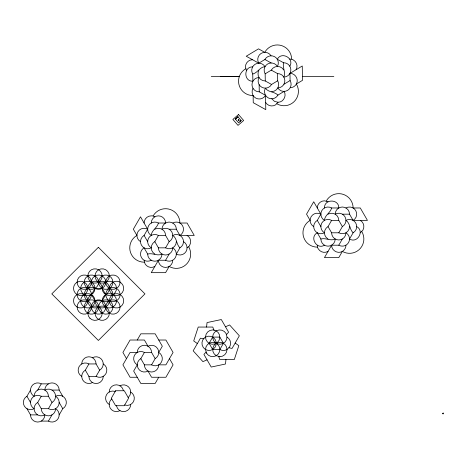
<?xml version="1.0" encoding="UTF-8"?>
<svg xmlns="http://www.w3.org/2000/svg" width="467" height="467" viewBox="0 0 467 467"><rect width="100%" height="100%" fill="white"/><g stroke="black" fill="none" stroke-linecap="round" stroke-linejoin="round"><path stroke-width="0.7" d="M206.572 327.058L207.039 322.586L221.311 319.551L228.608 332.189L226.483 334.547M225.958 359.549L225.485 364.015L211.218 367.05L203.921 354.412L206.046 352.054M296.113 69.7A7.163 7.163 0 0 0 293.323 59.957L291.642 59.029A14.331 14.331 0 0 0 264.777 52.327L258.514 48.854L246.232 56.233L258.765 63.185L264.906 59.49A7.163 7.163 0 0 1 274.643 56.7A7.163 7.163 0 0 1 277.439 66.442A7.163 7.163 0 0 0 267.609 63.991A7.163 7.163 0 0 0 265.157 73.821L265.279 80.984L271.549 84.457L277.69 80.768L277.561 73.605L271.298 70.132L265.157 73.821M324.454 207.973C324.104 198.767 339.13 198.767 338.785 207.973L331.617 207.973A7.163 7.163 0 0 0 321.827 210.594A7.163 7.163 0 0 0 324.454 220.383C324.647 215.164 330.449 212.958 331.617 207.973M356.695 226.588C364.844 230.891 357.325 243.902 349.532 238.999L353.116 232.794A7.163 7.163 0 0 0 355.737 223.004A7.163 7.163 0 0 0 345.948 220.383C350.367 223.162 349.38 229.291 353.116 232.794M238.246 119.943L238.415 120.381M252.624 66.874C243.412 66.688 243.675 81.713 252.869 81.2L252.746 74.037A7.163 7.163 0 0 1 255.198 64.207A7.163 7.163 0 0 1 265.028 66.658C259.815 66.939 257.714 72.782 252.746 74.037M289.849 66.226C294.613 58.34 281.473 51.055 277.316 59.274L283.58 62.747A7.163 7.163 0 0 1 290.871 69.787A7.163 7.163 0 0 1 283.831 77.078C286.189 72.42 282.185 67.674 283.58 62.747M144.087 223.022A7.163 7.163 0 0 1 151.255 215.859L153.176 215.859A14.331 14.331 0 0 1 179.912 223.022L187.08 223.022L194.243 235.432L179.912 235.432L176.333 229.227A7.163 7.163 0 0 0 169.165 222.064A7.163 7.163 0 0 0 162.002 229.227A7.163 7.163 0 0 1 171.792 231.848A7.163 7.163 0 0 1 169.165 241.637L165.587 247.843L158.418 247.843L154.834 241.637L158.418 235.432L165.587 235.432L169.165 241.637M326.275 201.049L326.375 200.81A14.331 14.331 0 0 1 353.116 207.973L360.279 207.973L367.441 220.383L353.116 220.383L349.532 214.178A7.163 7.163 0 0 0 342.364 207.015A7.163 7.163 0 0 0 335.201 214.178A7.163 7.163 0 0 1 344.99 216.799A7.163 7.163 0 0 1 342.364 226.588L338.785 232.794L331.617 232.794L328.032 226.588L331.617 220.383L338.785 220.383L342.364 226.588M41.265 396.273L37.681 402.478L41.265 408.683L48.428 408.683L52.012 402.478L48.428 396.273L41.265 396.273A7.163 7.163 0 0 0 31.476 398.894A7.163 7.163 0 0 0 34.097 408.683A7.163 7.163 0 0 1 24.307 406.057A7.163 7.163 0 0 1 26.934 396.273L30.513 390.068M109.348 300.795A7.163 7.163 0 0 0 109.348 313.205A7.163 7.163 0 0 0 98.601 307A7.163 7.163 0 0 1 88.812 304.373A7.163 7.163 0 0 1 91.439 294.589L95.017 288.384L102.185 288.384A7.163 7.163 0 0 0 112.932 282.179A7.163 7.163 0 0 0 102.185 275.974A7.163 7.163 0 0 0 91.439 269.768A7.163 7.163 0 0 0 91.439 282.179A7.163 7.163 0 0 1 80.686 288.384A7.163 7.163 0 0 0 80.686 300.795A7.163 7.163 0 0 0 80.686 313.205A7.163 7.163 0 0 0 91.439 307A7.163 7.163 0 0 0 80.686 300.795A7.163 7.163 0 0 0 91.439 294.589L95.017 300.795A7.163 7.163 0 0 0 102.185 307.957A7.163 7.163 0 0 0 109.348 300.795A7.163 7.163 0 0 1 120.095 307A7.163 7.163 0 0 1 109.348 313.205A7.163 7.163 0 0 1 98.601 319.41A7.163 7.163 0 0 1 98.601 307A7.163 7.163 0 0 0 87.854 300.795A7.163 7.163 0 0 0 77.108 294.589A7.163 7.163 0 0 1 77.108 282.179A7.163 7.163 0 0 1 87.854 288.384A7.163 7.163 0 0 0 98.601 282.179A7.163 7.163 0 0 0 109.348 275.974A7.163 7.163 0 0 1 120.095 282.179A7.163 7.163 0 0 1 109.348 288.384A7.163 7.163 0 0 1 111.969 298.168A7.163 7.163 0 0 1 102.185 300.795L95.017 300.795A7.163 7.163 0 0 0 84.27 294.589A7.163 7.163 0 0 1 84.27 282.179A7.163 7.163 0 0 1 95.017 288.384A7.163 7.163 0 0 1 84.27 294.589A7.163 7.163 0 0 0 84.27 307A7.163 7.163 0 0 0 95.017 300.795A7.163 7.163 0 0 1 105.764 307A7.163 7.163 0 0 1 95.017 313.205A7.163 7.163 0 0 1 95.017 300.795M37.681 390.068L41.265 383.862L48.428 383.862M102.185 300.795L105.764 294.589A7.163 7.163 0 0 0 108.391 284.8A7.163 7.163 0 0 0 98.601 282.179A7.163 7.163 0 0 0 87.854 275.974A7.163 7.163 0 0 0 87.854 288.384A7.163 7.163 0 0 1 77.108 294.589A7.163 7.163 0 0 0 77.108 307A7.163 7.163 0 0 0 87.854 300.795A7.163 7.163 0 0 1 85.233 291.005A7.163 7.163 0 0 1 95.017 288.384M158.418 235.432A7.163 7.163 0 0 0 148.629 238.053A7.163 7.163 0 0 0 151.255 247.843A7.163 7.163 0 0 1 141.466 245.222A7.163 7.163 0 0 1 144.087 235.432L147.671 229.227L140.503 216.816L133.34 229.227L136.924 235.432A14.331 14.331 0 0 0 144.087 262.174L144.344 262.139M158.418 223.022A7.163 7.163 0 0 0 148.629 225.643A7.163 7.163 0 0 0 151.255 235.432C151.448 230.213 157.251 228.007 158.418 223.022L165.587 223.022A7.163 7.163 0 0 0 158.418 215.859A7.163 7.163 0 0 0 151.255 223.022M41.265 421.094L48.428 421.094L52.012 414.889M59.175 414.889L62.759 408.683A7.163 7.163 0 0 0 65.38 398.894A7.163 7.163 0 0 0 55.596 396.273A7.163 7.163 0 0 1 58.217 406.057A7.163 7.163 0 0 1 48.428 408.683M85.327 370.156L88.911 363.945L96.074 363.945L99.658 370.156L96.074 376.361L88.911 376.361L85.327 370.156A7.163 7.163 0 0 0 82.706 379.94A7.163 7.163 0 0 0 92.495 382.566M158.418 247.843A7.163 7.163 0 0 0 165.587 255.011A7.163 7.163 0 0 0 172.749 247.843A7.163 7.163 0 0 1 175.37 257.632A7.163 7.163 0 0 1 165.587 260.253L158.418 260.253L151.255 272.664L165.587 272.664L169.165 266.459A14.331 14.331 0 0 0 188.744 246.885L189.701 245.222A7.163 7.163 0 0 0 187.08 235.432M165.587 260.253L169.165 254.048M179.912 247.843C176.182 244.34 177.168 238.211 172.749 235.432A7.163 7.163 0 0 1 182.539 238.053A7.163 7.163 0 0 1 179.912 247.843L176.333 254.048A7.163 7.163 0 0 0 186.117 251.427A7.163 7.163 0 0 0 183.496 241.637M137.24 340.023L140.824 333.817L155.155 333.817L162.323 346.228L158.739 352.439A7.163 7.163 0 0 1 161.36 362.223A7.163 7.163 0 0 1 151.571 364.85L144.408 364.85L140.824 358.644L144.408 352.439L151.571 352.439L155.155 358.644L151.571 364.85M158.739 377.26L155.155 383.465L140.824 383.465L133.661 371.055L137.24 364.85A7.163 7.163 0 0 1 134.619 355.06A7.163 7.163 0 0 1 144.408 352.439M219.846 349.509L223.43 343.303L219.846 337.098L212.683 337.098L209.099 343.303L212.683 349.509L219.846 349.509A7.163 7.163 0 0 0 227.015 349.509L229.636 346.882A7.163 7.163 0 0 0 227.015 337.098L226.051 333.514A7.163 7.163 0 0 0 214.359 332.492A7.163 7.163 0 0 0 217.394 343.829A7.163 7.163 0 0 0 227.015 337.098M331.617 220.383A7.163 7.163 0 0 0 321.827 223.004A7.163 7.163 0 0 0 324.454 232.794A7.163 7.163 0 0 1 314.665 230.173A7.163 7.163 0 0 1 317.286 220.383L320.87 214.178L313.707 201.767L306.539 214.178L310.123 220.383A14.331 14.331 0 0 0 317.286 247.125L318.249 248.788A7.163 7.163 0 0 0 328.032 251.409M331.617 232.794A7.163 7.163 0 0 0 338.785 239.962A7.163 7.163 0 0 0 345.948 232.794A7.163 7.163 0 0 1 348.569 242.583A7.163 7.163 0 0 1 338.785 245.204L331.617 245.204L324.454 257.615L338.785 257.615L342.364 251.409A7.163 7.163 0 0 0 345.948 245.204M338.785 245.204L342.364 238.999M265.653 102.477A7.163 7.163 0 0 0 275.489 104.929L278.063 102.261C283.364 102.326 286.942 95.863 284.082 91.404L277.941 95.099A7.163 7.163 0 0 1 268.198 97.889A7.163 7.163 0 0 1 265.408 88.152C268.256 92.519 274.368 91.421 277.941 95.099M239.273 120.842L239.355 120.819M238.345 119.931L238.73 119.791M235.444 119.138L238.024 116.902M240.026 121.292L241.06 120.398M187.08 247.843L188.563 246.704M111.765 399.011L111.304 399.367A7.163 7.163 0 0 0 119.955 410.639M128.139 397.446L128.6 397.09A7.163 7.163 0 0 0 119.955 385.818M360.279 232.794L362.9 230.173A7.163 7.163 0 0 0 360.279 220.383M277.561 73.605A7.163 7.163 0 0 1 284.852 80.645A7.163 7.163 0 0 1 277.812 87.93A7.163 7.163 0 0 0 287.649 90.382A7.163 7.163 0 0 0 290.095 80.552L289.972 73.389L302.254 66.005L302.505 80.336L296.364 84.025A7.163 7.163 0 0 1 290.223 87.714M283.954 84.241L290.095 80.552M225.485 326.783L229.595 324.956L239.355 335.796L232.058 348.435L228.953 347.775M207.039 359.818L202.935 361.645L193.175 350.805L200.471 338.166L203.577 338.832M245.73 68.812L245.49 68.918A14.331 14.331 0 0 0 253.12 95.531L253.248 102.693L265.781 109.64L265.53 95.315L259.261 91.841A7.163 7.163 0 0 1 251.976 84.801A7.163 7.163 0 0 1 259.016 77.51A7.163 7.163 0 0 0 261.806 87.253A7.163 7.163 0 0 0 271.549 84.457M324.454 245.204C316.655 250.108 309.142 237.096 317.286 232.794L320.87 238.999A7.163 7.163 0 0 0 328.032 246.167A7.163 7.163 0 0 0 335.201 238.999C330.583 241.439 325.773 237.516 320.87 238.999M238.509 120.358L238.853 119.879M211.259 76.378L239.577 76.378A49.35 0.59 0.3 0 0 220.296 76.378M302.622 76.378L333.841 76.378M342.364 214.178L349.532 214.178M169.165 229.227L176.333 229.227M147.671 254.048C152.575 252.565 157.385 256.488 162.002 254.048A7.163 7.163 0 0 1 154.834 261.216A7.163 7.163 0 0 1 147.671 254.048L144.087 247.843A7.163 7.163 0 0 0 141.466 257.632A7.163 7.163 0 0 0 151.255 260.253M158.739 340.023L165.902 340.023L173.07 352.439L165.902 364.85L158.739 364.85A7.163 7.163 0 0 1 151.571 372.012A7.163 7.163 0 0 1 144.408 364.85M137.24 377.26L130.077 377.26L122.914 364.85L130.077 352.439L137.24 352.439A7.163 7.163 0 0 1 144.408 345.271A7.163 7.163 0 0 1 151.571 352.439M52.012 390.068L59.175 390.068L62.759 396.273M26.934 408.683L30.513 414.889L37.681 414.889M289.721 59.058L291.583 59.274M289.972 73.389C295.267 73.138 299.073 79.472 296.364 84.025A14.331 14.331 0 0 1 277.135 103.943L276.925 103.785M278.063 102.261L274.468 101.362L271.8 98.788M328.032 201.767L324.454 200.81A7.163 7.163 0 0 0 317.286 207.973M153.106 216.104L154.834 216.816M115.18 391.533L114.643 391.305A7.163 7.163 0 0 0 109.202 404.434M124.724 404.924L125.261 405.152A7.163 7.163 0 0 0 130.702 392.023M264.906 59.49L271.169 62.969M235.181 343.029L238.818 345.673L234.306 359.549L219.718 359.549L218.737 356.525M197.348 343.572L193.712 340.933L198.224 327.058L212.812 327.058L213.793 330.076M361.785 231.626L361.943 231.836A14.331 14.331 0 0 1 342.364 251.409C337.857 254.194 331.459 250.499 331.617 245.204M317.286 220.383L320.87 226.588M144.087 235.432L147.671 241.637M169.486 358.644L173.07 364.85L165.902 377.26L151.571 377.26L147.992 371.055A7.163 7.163 0 0 1 138.203 368.428A7.163 7.163 0 0 1 140.824 358.644M87.854 288.384A7.163 7.163 0 0 1 95.017 281.216A7.163 7.163 0 0 1 102.185 288.384L105.764 294.589M126.493 358.644L122.914 352.439L130.077 340.023L144.408 340.023L147.992 346.228A7.163 7.163 0 0 1 157.776 348.855A7.163 7.163 0 0 1 155.155 358.644M59.175 402.478L62.759 408.683M26.934 396.273L30.513 402.478M246.477 70.564L245.455 66.997A7.163 7.163 0 0 1 252.495 59.712M317.286 245.204L317.531 247.061M144.087 260.253L145.05 263.837A7.163 7.163 0 0 0 154.834 266.459M123.37 390.745L123.294 390.167A7.163 7.163 0 0 0 109.202 392.023M116.54 405.712L116.616 406.29A7.163 7.163 0 0 0 130.702 404.434M259.138 84.673L259.261 91.841M238.935 120.112L238.584 119.71L238.281 120.177M41.265 408.683A7.163 7.163 0 0 0 48.428 415.846A7.163 7.163 0 0 0 55.596 408.683A7.163 7.163 0 0 1 58.217 418.467A7.163 7.163 0 0 1 48.428 421.094M59.175 390.068A7.163 7.163 0 0 0 52.012 382.899A7.163 7.163 0 0 0 44.844 390.068A7.163 7.163 0 0 1 54.633 392.689A7.163 7.163 0 0 1 52.012 402.478M48.428 396.273A7.163 7.163 0 0 0 41.265 389.104A7.163 7.163 0 0 0 34.097 396.273A7.163 7.163 0 0 1 31.476 386.483A7.163 7.163 0 0 1 41.265 383.862M37.681 402.478A7.163 7.163 0 0 0 35.06 412.262A7.163 7.163 0 0 0 44.844 414.889A7.163 7.163 0 0 1 37.681 422.051A7.163 7.163 0 0 1 30.513 414.889M103.242 376.361A7.163 7.163 0 0 1 96.074 383.524A7.163 7.163 0 0 1 88.911 376.361M103.242 363.945A7.163 7.163 0 0 1 105.863 373.734A7.163 7.163 0 0 1 96.074 376.361M81.748 363.945A7.163 7.163 0 0 1 88.911 356.782A7.163 7.163 0 0 1 96.074 363.945M92.495 357.74A7.163 7.163 0 0 1 102.279 360.366A7.163 7.163 0 0 1 99.658 370.156M81.748 376.361A7.163 7.163 0 0 1 79.121 366.572A7.163 7.163 0 0 1 88.911 363.945M102.185 288.384A7.163 7.163 0 0 1 102.185 275.974A7.163 7.163 0 0 1 91.439 282.179A7.163 7.163 0 0 0 80.686 275.974A7.163 7.163 0 0 0 80.686 288.384A7.163 7.163 0 0 1 91.439 294.589M109.348 288.384A7.163 7.163 0 0 1 109.348 275.974A7.163 7.163 0 0 0 98.601 269.768A7.163 7.163 0 0 0 98.601 282.179M98.601 307A7.163 7.163 0 0 1 87.854 313.205A7.163 7.163 0 0 1 87.854 300.795M172.749 223.022A7.163 7.163 0 0 1 182.539 225.643A7.163 7.163 0 0 1 179.912 235.432M154.834 229.227A7.163 7.163 0 0 1 165.587 235.432M176.333 241.637A7.163 7.163 0 0 1 165.587 247.843M154.834 254.048A7.163 7.163 0 0 1 154.834 241.637M172.749 260.253A7.163 7.163 0 0 1 165.587 267.422A7.163 7.163 0 0 1 158.418 260.253M140.503 241.637A7.163 7.163 0 0 1 137.882 231.848A7.163 7.163 0 0 1 147.671 229.227M265.53 95.315A7.163 7.163 0 0 1 255.788 98.105A7.163 7.163 0 0 1 252.997 88.368M258.765 63.185A7.163 7.163 0 0 1 261.216 53.349A7.163 7.163 0 0 1 271.047 55.801M265.279 80.984A7.163 7.163 0 0 1 258.887 70.348M271.298 70.132A7.163 7.163 0 0 1 283.708 69.916M277.69 80.768A7.163 7.163 0 0 1 271.671 91.625M328.032 238.999A7.163 7.163 0 0 1 328.032 226.588M349.532 226.588A7.163 7.163 0 0 1 338.785 232.794M328.032 214.178A7.163 7.163 0 0 1 338.785 220.383M345.948 207.973A7.163 7.163 0 0 1 355.737 210.594A7.163 7.163 0 0 1 353.116 220.383M313.707 226.588A7.163 7.163 0 0 1 311.08 216.799A7.163 7.163 0 0 1 320.87 214.178M442.646 413.313C443.177 415.309 444.24 411.976 442.646 413.313M115.635 390.745L111.315 398.228L115.635 405.712L124.275 405.712L128.594 398.228L124.275 390.745L115.635 390.745M204.032 338.236L202.894 339.719A7.163 7.163 0 0 0 207.856 350.355A7.163 7.163 0 0 0 216.157 342.06A7.163 7.163 0 0 0 205.515 337.098L204.032 338.236M98.379 247.306L51.808 293.883L98.379 340.455L144.951 293.883L98.379 247.306M238.52 114.567L232.893 119.441L238.024 125.366L243.651 120.492L238.52 114.567M237.861 116.709L235.28 118.945L238.637 122.821L241.223 120.585L237.861 116.709M214.534 330.175L212.683 329.93A7.163 7.163 0 0 0 205.947 339.544A7.163 7.163 0 0 0 217.289 342.585A7.163 7.163 0 0 0 216.262 330.893L214.534 330.175M219.846 356.671L216.262 355.714A7.163 7.163 0 0 1 215.24 344.016A7.163 7.163 0 0 1 226.583 347.057A7.163 7.163 0 0 1 219.846 356.671M206.478 353.087L205.515 349.509A7.163 7.163 0 0 1 215.135 342.772A7.163 7.163 0 0 1 218.171 354.114A7.163 7.163 0 0 1 206.478 353.087M104.281 305.862A7.163 7.163 0 0 0 116.271 302.645A7.163 7.163 0 0 0 107.492 293.871A7.163 7.163 0 0 0 104.281 305.862M100.697 312.067A7.163 7.163 0 0 0 112.687 308.85A7.163 7.163 0 0 0 103.913 300.077A7.163 7.163 0 0 0 100.697 312.067M107.865 299.656A7.163 7.163 0 0 0 119.85 296.44A7.163 7.163 0 0 0 111.076 287.666A7.163 7.163 0 0 0 107.865 299.656M111.45 293.451A7.163 7.163 0 0 0 123.434 290.235A7.163 7.163 0 0 0 114.66 281.461A7.163 7.163 0 0 0 111.45 293.451M104.281 293.451A7.163 7.163 0 0 0 116.271 290.235A7.163 7.163 0 0 0 107.492 281.461A7.163 7.163 0 0 0 104.281 293.451M93.534 287.246A7.163 7.163 0 0 0 105.524 284.029A7.163 7.163 0 0 0 96.745 275.256A7.163 7.163 0 0 0 93.534 287.246M112.932 307A7.163 7.163 0 0 0 123.679 300.795A7.163 7.163 0 0 0 112.932 294.589A7.163 7.163 0 0 0 112.932 307M89.95 318.272A7.163 7.163 0 0 0 101.94 315.056A7.163 7.163 0 0 0 93.166 306.282A7.163 7.163 0 0 0 89.95 318.272"/></g></svg>
